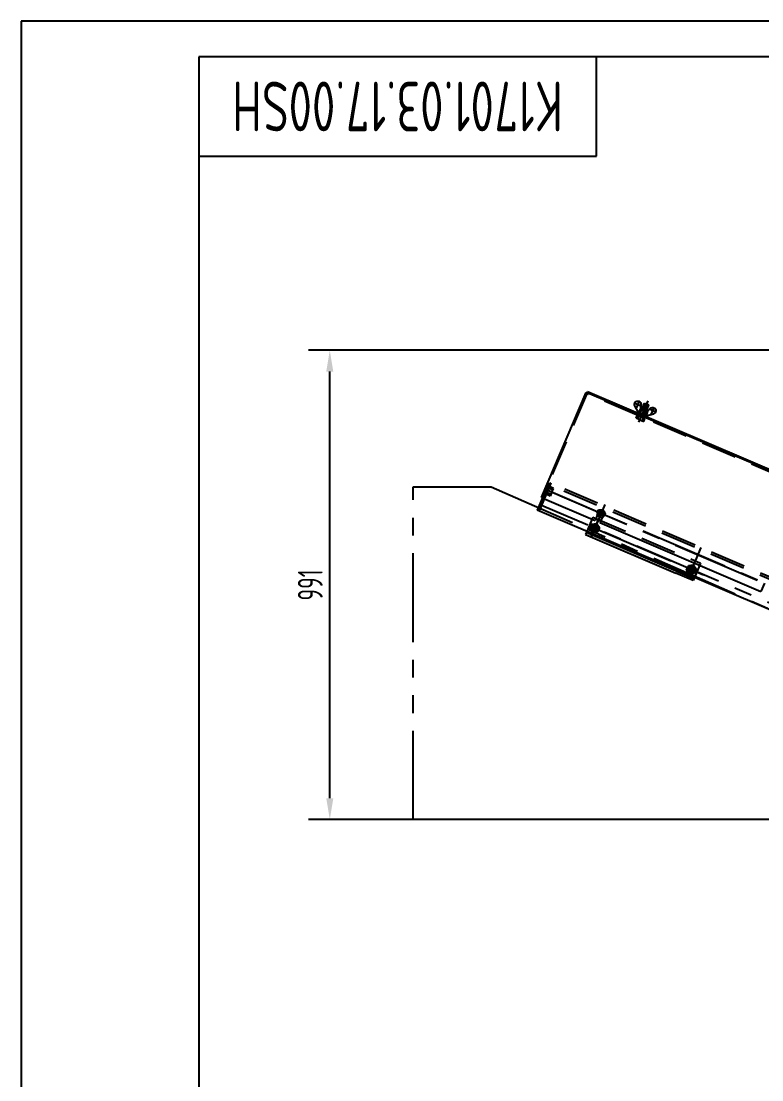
# Model space of a CAD drawing. Extents: x 0 to 6300, y -173 to 4455.
# Drawn here: x 0 to 1564, y 2219 to 4455 of the extents above; entities that cross this region are included whole.
import ezdxf
from ezdxf.enums import TextEntityAlignment as Align

# ---------------------------------------------------------------- set-up
doc = ezdxf.new("R2010")
doc.units = 0
doc.header["$LTSCALE"] = 150
doc.header["$MEASUREMENT"] = 0
for name, pattern in [('F', [0.75, 0.5, -0.25]), ('G', [2, 1.25, -0.25, 0.25, -0.25]), ('K', [2.5, 1.25, -0.25, 0.25, -0.25, 0.25, -0.25])]:
    doc.linetypes.add(name, pattern=pattern)
doc.layers.get('DEFPOINTS').update_dxf_attribs({"linetype": 'CONTINUOUS'})
for name, color, linetype in [('01', 7, 'CONTINUOUS'), ('02', 1, 'CONTINUOUS'), ('04', 2, 'F'), ('05', 4, 'G'), ('07', 6, 'K'), ('08', 1, 'CONTINUOUS'), ('11', 3, 'CONTINUOUS')]:
    doc.layers.add(name, color=color, linetype=linetype)
doc.styles.get("Standard").update_dxf_attribs({"font": 'isocp.shx', "width": 0.707, "bigfont": 'intecad.shx'})
doc.dimstyles.new('INTE', dxfattribs={"dimscale": 15, "dimtxt": 3.5, "dimasz": 3, "dimexe": 3, "dimexo": 0, "dimgap": 1, "dimtad": 1, "dimdec": 1, "dimzin": 9, "dimdsep": 46, "dimtxsty": 'Standard', "dimcen": 0, "dimclrd": 1, "dimclre": 1, "dimclrt": 3, "dimaunit": 1, "dimadec": 0, "dimazin": 0, "dimtfac": 1, "dimtdec": 1, "dimtofl": 0, "dimtmove": 0, "dimatfit": 0, "dimfxl": 1, "dimtzin": 0, "dimarcsym": 0})

# ---------------------------------------------------------------- blocks, each defined once
blk = doc.blocks.new('*D344')
at = {"layer": '08', "color": 1, "linetype": 'Continuous', "lineweight": -2}
for p, q in [((1754.6, 3759.9), (606.8, 3759.9)), ((651.8, 2813.9), (651.8, 3714.9)), ((1754.6, 2768.9), (606.8, 2768.9))]:
    blk.add_line(p, q, dxfattribs=at)
at = {"layer": '08', "color": 1, "linetype": 'Continuous'}
for points in [[(644.3, 3714.9), (659.3, 3714.9), (651.8, 3759.9)], [(644.3, 2813.9), (659.3, 2813.9), (651.8, 2768.9)]]:
    blk.add_solid(points, dxfattribs=at)
at = {"layer": 'DEFPOINTS', "color": 0, "linetype": 'Continuous'}
for p in [(651.8, 3759.9), (1754.6, 3759.9), (1754.6, 2768.9)]:
    blk.add_point(p, dxfattribs=at)
at = {"layer": '08', "color": 3, "linetype": 'Continuous', "insert": (610.6, 3264.4), "char_height": 52.5, "attachment_point": 5, "rotation": 90}
blk.add_mtext('991', dxfattribs=at)
blk = doc.blocks.new('*U350')
at = {"layer": '01'}
for p, q in [((-7.7, 2.6), (-7.7, 0)), ((0, 2.6), (-7.7, 2.6)), ((-7.7, 0), (0, 0)), ((0, 0), (-1.5, 2.6)), ((0, 2.6), (1.5, 0)), ((0, 2.6), (7.7, 2.6)), ((7.7, 0), (0, 0)), ((7.7, 2.6), (7.7, 0))]:
    blk.add_line(p, q, dxfattribs=at)
at = {"layer": '05'}
blk.add_line((0, 4.7), (0, -2.1), dxfattribs=at)
blk = doc.blocks.new('*U349')
at = {"layer": '01'}
for p, q in [((-9, 0), (-21.3, 9.5)), ((-7.5, 10), (-10.5, 17.6)), ((-7.5, 10), (-9, 0)), ((-9, 0), (0, 0)), ((0, 10), (-7.5, 10)), ((0, 10), (7.5, 10)), ((9, 0), (0, 0)), ((7.5, 10), (10.5, 17.6)), ((7.5, 10), (9, 0)), ((9, 0), (21.3, 9.5))]:
    blk.add_line(p, q, dxfattribs=at)
for centre, start, end in [((-17, 15), 21.5455, 232.3882), ((17, 15), 307.6118, 158.4545)]:
    blk.add_arc(centre, 7, start, end, dxfattribs=at)
at = {"layer": '05'}
for p, q in [((-24, 15), (-9.5, 15)), ((-17, 22), (-17, 6.2)), ((0, 11.6), (0, -1.7)), ((24, 15), (9.5, 15)), ((17, 22), (17, 6.2))]:
    blk.add_line(p, q, dxfattribs=at)
blk = doc.blocks.new('*U368', base_point=(251.96, 168.31))
at = {"layer": '01'}
for p, q in [((251.96, 168.31), (251.96, 182.31)), ((195.96, 168.31), (251.96, 168.31))]:
    blk.add_line(p, q, dxfattribs=at)
blk = doc.blocks.new('*U369')
at = {"layer": '04'}
blk.add_blockref('*U368', (0, 0), dxfattribs=at)
blk = doc.blocks.new('*U370')
at = {"layer": '01'}
for points in [[(415, 292), (25, 292)], [(25, 292), (25, 5)]]:
    blk.add_lwpolyline(points, dxfattribs=at)
at = {"layer": '02'}
for points in [[(420, 297), (0, 297)], [(0, 297), (0, 0)]]:
    blk.add_lwpolyline(points, dxfattribs=at)

msp = doc.modelspace()

# ---------------------------------------------------------------- hatches: boundary and pattern name
at = {"layer": '02', "linetype": 'Continuous'}
h = msp.add_hatch(dxfattribs=at)
h.set_pattern_fill('ANSI31', color=1, angle=-23.15772, style=0)
h.set_pattern_definition([(111.8422775, (2468.01816, 2030.55534), (0.1160264436, 0.046506606), [])])
h.paths.add_polyline_path([(1112.74, 3476.63), (1118.68, 3479.07), (1116.88, 3474.86)])

# ---------------------------------------------------------------- linework, layer by layer
at = {"layer": '01', "color": 7, "linetype": 'Continuous'}
for p, q in [((1098.68, 3449.08), (1193.58, 3670.94)), ((1195.41, 3670.15), (1193.58, 3670.94)), ((2131.39, 3269.81), (1195.41, 3670.15)), ((2130.34, 3272.43), (1196.2, 3671.99)), ((1100.52, 3448.29), (1212.09, 3400.57)), ((1217.37, 3418.89), (1219.01, 3422.73)), ((1219.01, 3422.73), (1228.18, 3423.83)), ((1228.18, 3423.83), (1233.72, 3416.44)), ((1217.36, 3412.87), (1212.09, 3400.57)), ((1217.37, 3418.89), (1215.73, 3415.05)), ((1215.73, 3415.05), (1221.27, 3407.66)), ((1221.27, 3407.66), (1230.44, 3408.76)), ((1227.64, 3408.43), (1222.39, 3396.16)), ((1230.44, 3408.76), (1232.08, 3412.6)), ((1233.72, 3416.44), (1232.08, 3412.6)), ((1222.39, 3396.16), (1562.4, 3250.74)), ((1422.12, 3280.22), (1419.25, 3273.51)), ((1569.84, 3268.13), (1562.4, 3250.74))]:
    msp.add_line(p, q, dxfattribs=at)
at = {"layer": '01'}
for p, q in [((1196.2, 3671.99), (1195.41, 3670.15)), ((1304.81, 3621.19), (1316.36, 3648.19)), ((1314, 3617.25), (1325.55, 3644.26)), ((1316.36, 3648.19), (1320.95, 3646.22)), ((1325.55, 3644.26), (1320.95, 3646.22)), ((1298.8, 3616.79), (1301.32, 3622.68)), ((1301.32, 3622.68), (1309.4, 3619.22)), ((1310.31, 3634.06), (1314.91, 3632.09)), ((1319.51, 3630.12), (1314.91, 3632.09)), ((1306.89, 3613.33), (1298.8, 3616.79)), ((1302.29, 3615.3), (1304.81, 3621.19)), ((1306.89, 3613.33), (1314.97, 3609.88)), ((1317.49, 3615.76), (1309.4, 3619.22)), ((1311.48, 3611.37), (1314, 3617.25)), ((1314.97, 3609.88), (1317.49, 3615.76)), ((1112.74, 3476.63), (1089.57, 3422.46)), ((1118.68, 3479.07), (1093.71, 3420.69)), ((1118.68, 3479.07), (1112.74, 3476.63)), ((1116.88, 3474.86), (1112.74, 3476.63)), ((2023.53, 3022.98), (1089.57, 3422.46)), ((1226.68, 3420.52), (1203.5, 3366.34)), ((1194.38, 3377.63), (1191.51, 3370.92)), ((1191.51, 3370.92), (1382.47, 3289.24)), ((1193.48, 3375.52), (1421.22, 3278.1)), ((1419.25, 3273.51), (1382.47, 3289.24))]:
    msp.add_line(p, q, dxfattribs=at)
at = {"layer": '01', "color": 7, "linetype": 'Continuous'}
for centre, radius in [((1224.72, 3415.75), 4), ((1211.05, 3384.31), 9.35), ((1415.44, 3296.89), 9.35)]:
    msp.add_circle(centre, radius, dxfattribs=at)
at = {"layer": '01'}
for centre in [(1211.24, 3384.23), (1211.24, 3384.23), (1415.63, 3296.81), (1415.63, 3296.81)]:
    msp.add_circle(centre, 7.15, dxfattribs=at)
at = {"layer": '02'}
for p, q in [((1311.23, 3633.66), (1317.28, 3647.8)), ((1318.59, 3630.52), (1324.63, 3644.65))]:
    msp.add_line(p, q, dxfattribs=at)
at = {"layer": '02', "color": 1, "linetype": 'Continuous'}
msp.add_arc((1224.72, 3415.75), 5, 334.81875, 249.10772, dxfattribs=at)
at = {"layer": '04', "color": 2, "linetype": 'F'}
for p, q in [((1195.41, 3670.15), (1100.52, 3448.29)), ((2128.76, 3268.76), (1194.63, 3668.31)), ((1115.65, 3471.97), (1112.19, 3463.88)), ((1122.89, 3464.74), (1114.15, 3468.48)), ((1124.38, 3468.23), (1115.65, 3471.97)), ((2042.56, 3078.92), (1116.88, 3474.86)), ((2044.36, 3083.14), (1118.68, 3479.07)), ((1120.92, 3460.15), (1124.38, 3468.23)), ((1108.73, 3455.8), (1112.19, 3463.88)), ((1117.46, 3452.06), (1108.73, 3455.8)), ((1118.95, 3455.55), (1110.22, 3459.29)), ((1121.89, 3459.73), (1111.22, 3464.3)), ((1120.92, 3460.15), (1117.46, 3452.06)), ((1207.24, 3407.7), (1194.38, 3377.63)), ((1207.24, 3407.7), (1434.98, 3310.28)), ((1217.2, 3418.96), (1232.34, 3412.49)), ((1219.54, 3417.97), (1217.36, 3412.87)), ((1229.83, 3413.56), (1227.64, 3408.43)), ((1200.88, 3383.42), (1202.78, 3387.85)), ((1207.11, 3375.1), (1200.88, 3383.42)), ((1219.85, 3380.55), (1202.03, 3388.17)), ((1204.67, 3392.28), (1202.78, 3387.85)), ((1214.99, 3393.52), (1204.67, 3392.28)), ((1206.9, 3374.6), (1215.19, 3393.99)), ((1217.43, 3376.34), (1207.11, 3375.1)), ((1221.22, 3385.2), (1214.99, 3393.52)), ((1219.33, 3380.77), (1217.43, 3376.34)), ((1219.33, 3380.77), (1221.22, 3385.2)), ((1434.98, 3310.28), (1422.12, 3280.22)), ((1405.46, 3295.92), (1407.36, 3300.35)), ((1411.69, 3287.6), (1405.46, 3295.92)), ((1424.43, 3293.05), (1406.61, 3300.67)), ((1409.25, 3304.78), (1407.36, 3300.35)), ((1419.57, 3306.02), (1409.25, 3304.78)), ((1422.01, 3288.84), (1411.69, 3287.6)), ((1425.8, 3297.7), (1419.57, 3306.02)), ((1423.91, 3293.27), (1422.01, 3288.84)), ((1423.91, 3293.27), (1425.8, 3297.7))]:
    msp.add_line(p, q, dxfattribs=at)
at = {"layer": '04'}
msp.add_line((1100.52, 3448.29), (1098.68, 3449.08), dxfattribs=at)
at = {"layer": '04', "color": 2, "linetype": 'F'}
for centre in [(1211.05, 3384.31), (1415.63, 3296.81)]:
    msp.add_circle(centre, 4.8, dxfattribs=at)
for centre, radius, start, end in [((1224.68, 3415.76), 5.6, 336.84228, 156.84228), ((1211.05, 3384.31), 6, 154.23093, 70.28457), ((1415.63, 3296.81), 6, 154.23093, 70.28457)]:
    msp.add_arc(centre, radius, start, end, dxfattribs=at)
at = {"layer": '05'}
for p, q in [((1304.74, 3608.31), (1323.93, 3653.18)), ((1228.26, 3424.02), (1221.16, 3407.41)), ((1411.48, 3287.1), (1419.77, 3306.49))]:
    msp.add_line(p, q, dxfattribs=at)
at = {"layer": '05', "color": 4, "linetype": 'G'}
for p, q in [((1106.38, 3466.37), (2040.52, 3066.81)), ((2037.86, 3067.94), (1107.47, 3465.9)), ((2024.38, 3036.43), (1098.71, 3432.37)), ((1231.22, 3430.94), (1206.25, 3372.55)), ((1232.5, 3434.03), (1220.36, 3405.66)), ((1218.92, 3402.7), (1203.19, 3365.92)), ((1220.36, 3405.66), (1208.79, 3378.61)), ((1199.37, 3389.31), (1451.49, 3281.47)), ((1435.61, 3343.52), (1410.64, 3285.13)), ((1423.31, 3315.28), (1407.57, 3278.5))]:
    msp.add_line(p, q, dxfattribs=at)
at = {"layer": '07'}
msp.add_line((992.91, 3471.93), (2335.19, 2881.73), dxfattribs=at)
msp.add_lwpolyline([(2335.19, 2881.73), (2335.19, 2768.9), (827.86, 2768.9), (827.86, 3471.93), (992.91, 3471.93)], dxfattribs=at)

# ---------------------------------------------------------------- block references
at = {"layer": '01', "xscale": 15, "yscale": 15, "zscale": 15}
msp.add_blockref('*U370', (0, 0), dxfattribs=at)
at = {"layer": '01', "xscale": 15, "yscale": 15}
msp.add_blockref('*U369', (1215, 4170), dxfattribs=at)
at = {"layer": '01', "xscale": -1}
for name, rotation in [('*U349', 336.842277481547), ('*U350', 156.842277481547)]:
    msp.add_blockref(name, (1312, 3625.29), dxfattribs=dict(at, rotation=rotation))

# ---------------------------------------------------------------- texts
at = {"layer": '11', "width": 0.695901}
msp.add_text('K1701.03.17.00SH', height=105, rotation=180, dxfattribs=at).set_placement((1144.09, 4327.5), (445.91, 4327.5), align=Align.FIT)

# ---------------------------------------------------------------- dimensions: what is measured, and where the dimension line sits
at = {"layer": '08', "color": 1, "linetype": 'Continuous'}
dim = msp.add_linear_dim(base=(651.84, 3759.9), p1=(1754.61, 2768.9), p2=(1754.61, 3759.9), angle=90, dimstyle='INTE', dxfattribs=at)
dim.commit()
dim.dimension.update_dxf_attribs({"geometry": '*D344', "text_midpoint": (651.84, 3264.4), "dimtype": 160})

doc.saveas('drawing.dxf')
